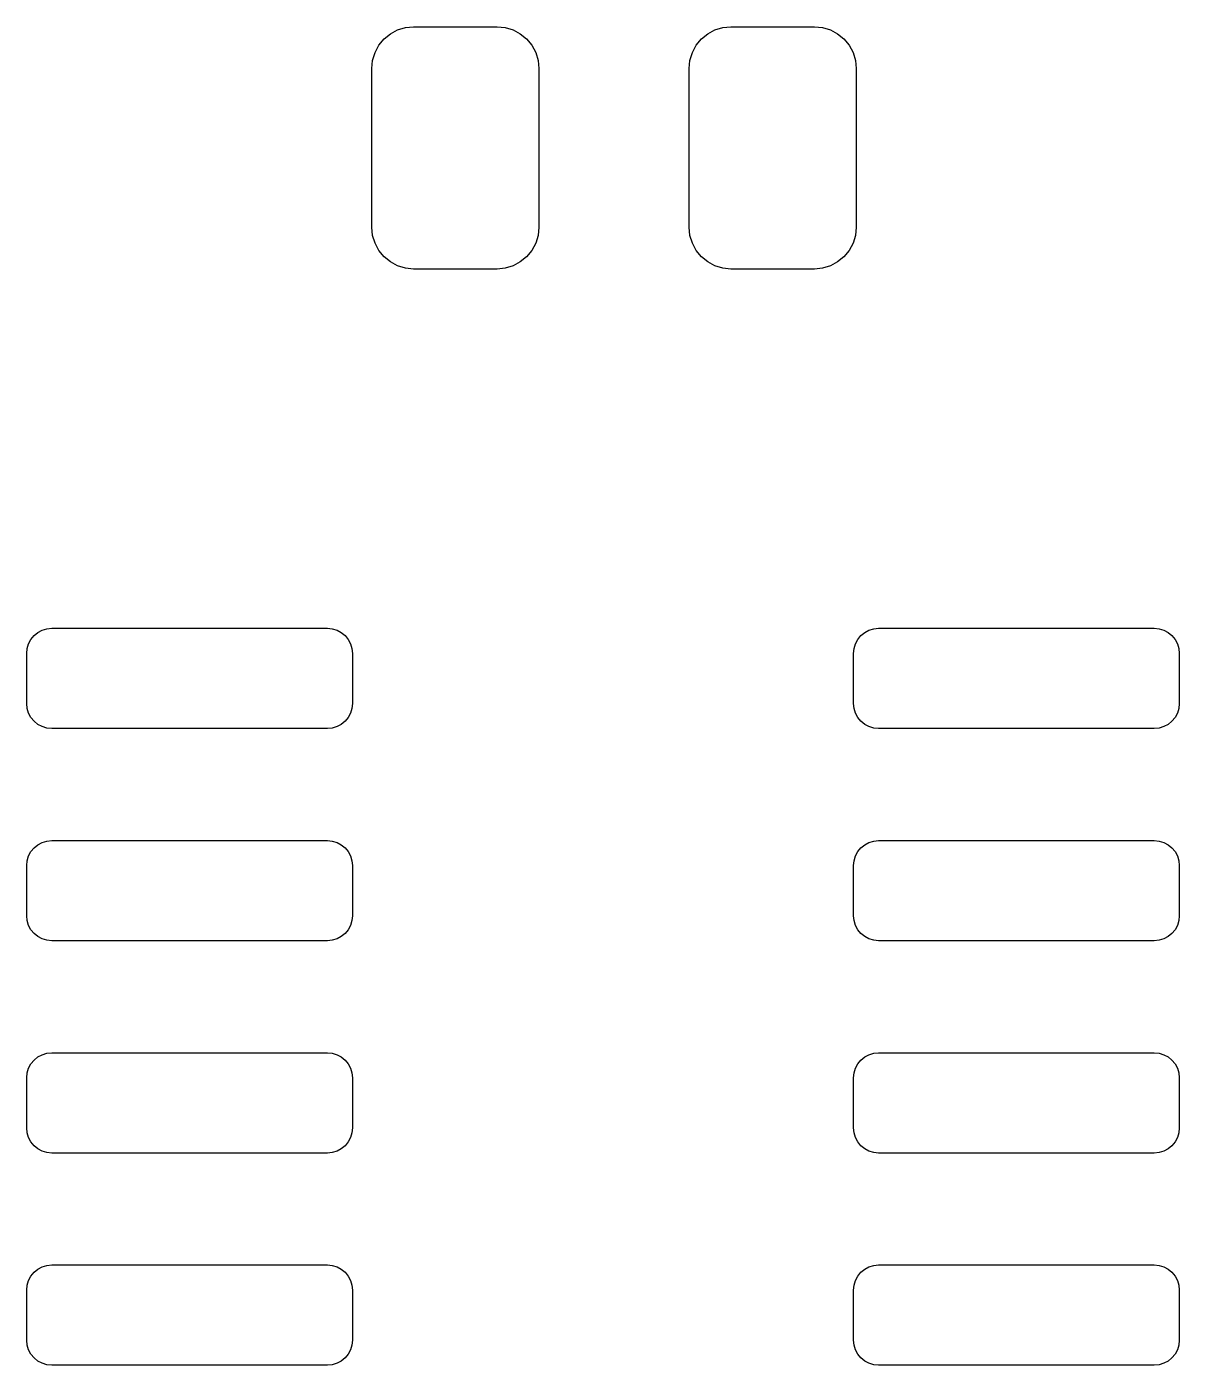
# Model space of a CAD drawing. Extents: x -21.7 to 6.2, y -6.5 to -0.8.
# Drawn here: x 3.6042 to 3.8758, y -3.3268 to -3.0115 of the extents above; entities that cross this region are included whole.
import ezdxf

# ---------------------------------------------------------------- set-up
doc = ezdxf.new("R2010")
doc.units = 0
doc.header["$MEASUREMENT"] = 0
doc.layers.add('BLACK', color=7, linetype='Continuous')

msp = doc.modelspace()

# ---------------------------------------------------------------- linework, layer by layer
at = {"layer": 'BLACK', "linetype": 'Continuous'}
for p, q in [((3.69343, -3.01165), (3.69535, -3.01146)), ((3.69535, -3.01146), (3.71504, -3.01146)), ((3.71504, -3.01146), (3.71696, -3.01165)), ((3.76824, -3.01165), (3.77016, -3.01146)), ((3.77016, -3.01146), (3.78984, -3.01146)), ((3.78984, -3.01146), (3.79176, -3.01165)), ((3.68717, -3.01583), (3.68839, -3.01434)), ((3.68839, -3.01434), (3.68989, -3.01312)), ((3.68989, -3.01312), (3.69159, -3.01221)), ((3.69159, -3.01221), (3.69343, -3.01165)), ((3.71696, -3.01165), (3.71881, -3.01221)), ((3.71881, -3.01221), (3.72051, -3.01312)), ((3.72051, -3.01312), (3.722, -3.01434)), ((3.722, -3.01434), (3.72322, -3.01583)), ((3.76197, -3.01583), (3.7632, -3.01434)), ((3.7632, -3.01434), (3.76469, -3.01312)), ((3.76469, -3.01312), (3.76639, -3.01221)), ((3.76639, -3.01221), (3.76824, -3.01165)), ((3.79176, -3.01165), (3.79361, -3.01221)), ((3.79361, -3.01221), (3.79531, -3.01312)), ((3.79531, -3.01312), (3.7968, -3.01434)), ((3.7968, -3.01434), (3.79803, -3.01583)), ((3.6857, -3.01938), (3.68626, -3.01753)), ((3.68626, -3.01753), (3.68717, -3.01583)), ((3.72322, -3.01583), (3.72413, -3.01753)), ((3.72413, -3.01753), (3.72469, -3.01938)), ((3.7605, -3.01938), (3.76106, -3.01753)), ((3.76106, -3.01753), (3.76197, -3.01583)), ((3.79803, -3.01583), (3.79894, -3.01753)), ((3.79894, -3.01753), (3.7995, -3.01938)), ((3.68551, -3.0213), (3.6857, -3.01938)), ((3.72469, -3.01938), (3.72488, -3.0213)), ((3.76031, -3.0213), (3.7605, -3.01938)), ((3.7995, -3.01938), (3.79969, -3.0213)), ((3.68551, -3.0587), (3.68551, -3.0213)), ((3.72488, -3.0213), (3.72488, -3.0587)), ((3.76031, -3.0587), (3.76031, -3.0213)), ((3.79969, -3.0213), (3.79969, -3.0587)), ((3.6857, -3.06062), (3.68551, -3.0587)), ((3.72488, -3.0587), (3.72469, -3.06062)), ((3.7605, -3.06062), (3.76031, -3.0587)), ((3.79969, -3.0587), (3.7995, -3.06062)), ((3.68626, -3.06247), (3.6857, -3.06062)), ((3.72469, -3.06062), (3.72413, -3.06247)), ((3.76106, -3.06247), (3.7605, -3.06062)), ((3.7995, -3.06062), (3.79894, -3.06247)), ((3.68717, -3.06417), (3.68626, -3.06247)), ((3.68839, -3.06566), (3.68717, -3.06417)), ((3.72322, -3.06417), (3.722, -3.06566)), ((3.72413, -3.06247), (3.72322, -3.06417)), ((3.76197, -3.06417), (3.76106, -3.06247)), ((3.7632, -3.06566), (3.76197, -3.06417)), ((3.79803, -3.06417), (3.7968, -3.06566)), ((3.79894, -3.06247), (3.79803, -3.06417)), ((3.68989, -3.06688), (3.68839, -3.06566)), ((3.69159, -3.06779), (3.68989, -3.06688)), ((3.69343, -3.06835), (3.69159, -3.06779)), ((3.69535, -3.06854), (3.69343, -3.06835)), ((3.71696, -3.06835), (3.71504, -3.06854)), ((3.71881, -3.06779), (3.71696, -3.06835)), ((3.72051, -3.06688), (3.71881, -3.06779)), ((3.722, -3.06566), (3.72051, -3.06688)), ((3.76469, -3.06688), (3.7632, -3.06566)), ((3.76639, -3.06779), (3.76469, -3.06688)), ((3.76824, -3.06835), (3.76639, -3.06779)), ((3.77016, -3.06854), (3.76824, -3.06835)), ((3.79176, -3.06835), (3.78984, -3.06854)), ((3.79361, -3.06779), (3.79176, -3.06835)), ((3.79531, -3.06688), (3.79361, -3.06779)), ((3.7968, -3.06566), (3.79531, -3.06688)), ((3.71504, -3.06854), (3.69535, -3.06854)), ((3.78984, -3.06854), (3.77016, -3.06854)), ((3.60782, -3.15364), (3.60893, -3.1533)), ((3.60893, -3.1533), (3.61008, -3.15319)), ((3.61008, -3.15319), (3.67504, -3.15319)), ((3.67504, -3.15319), (3.67619, -3.1533)), ((3.67619, -3.1533), (3.6773, -3.15364)), ((3.8027, -3.15364), (3.80381, -3.1533)), ((3.80381, -3.1533), (3.80496, -3.15319)), ((3.80496, -3.15319), (3.86992, -3.15319)), ((3.86992, -3.15319), (3.87107, -3.1533)), ((3.87107, -3.1533), (3.87218, -3.15364)), ((3.60462, -3.15683), (3.60517, -3.15581)), ((3.60517, -3.15581), (3.6059, -3.15492)), ((3.6059, -3.15492), (3.6068, -3.15418)), ((3.6068, -3.15418), (3.60782, -3.15364)), ((3.6773, -3.15364), (3.67832, -3.15418)), ((3.67832, -3.15418), (3.67922, -3.15492)), ((3.67922, -3.15492), (3.67995, -3.15581)), ((3.67995, -3.15581), (3.6805, -3.15683)), ((3.7995, -3.15683), (3.80005, -3.15581)), ((3.80005, -3.15581), (3.80078, -3.15492)), ((3.80078, -3.15492), (3.80168, -3.15418)), ((3.80168, -3.15418), (3.8027, -3.15364)), ((3.87218, -3.15364), (3.8732, -3.15418)), ((3.8732, -3.15418), (3.8741, -3.15492)), ((3.8741, -3.15492), (3.87483, -3.15581)), ((3.87483, -3.15581), (3.87538, -3.15683)), ((3.60417, -3.15909), (3.60429, -3.15794)), ((3.60417, -3.17091), (3.60417, -3.15909)), ((3.60429, -3.15794), (3.60462, -3.15683)), ((3.6805, -3.15683), (3.68083, -3.15794)), ((3.68083, -3.15794), (3.68094, -3.15909)), ((3.68094, -3.15909), (3.68094, -3.17091)), ((3.79906, -3.15909), (3.79917, -3.15794)), ((3.79906, -3.17091), (3.79906, -3.15909)), ((3.79917, -3.15794), (3.7995, -3.15683)), ((3.87538, -3.15683), (3.87571, -3.15794)), ((3.87571, -3.15794), (3.87583, -3.15909)), ((3.87583, -3.15909), (3.87583, -3.17091)), ((3.60429, -3.17206), (3.60417, -3.17091)), ((3.60462, -3.17317), (3.60429, -3.17206)), ((3.68083, -3.17206), (3.6805, -3.17317)), ((3.68094, -3.17091), (3.68083, -3.17206)), ((3.79917, -3.17206), (3.79906, -3.17091)), ((3.7995, -3.17317), (3.79917, -3.17206)), ((3.87571, -3.17206), (3.87538, -3.17317)), ((3.87583, -3.17091), (3.87571, -3.17206)), ((3.60517, -3.17419), (3.60462, -3.17317)), ((3.6059, -3.17508), (3.60517, -3.17419)), ((3.6068, -3.17582), (3.6059, -3.17508)), ((3.67922, -3.17508), (3.67832, -3.17582)), ((3.67995, -3.17419), (3.67922, -3.17508)), ((3.6805, -3.17317), (3.67995, -3.17419)), ((3.80005, -3.17419), (3.7995, -3.17317)), ((3.80078, -3.17508), (3.80005, -3.17419)), ((3.80168, -3.17582), (3.80078, -3.17508)), ((3.8741, -3.17508), (3.8732, -3.17582)), ((3.87483, -3.17419), (3.8741, -3.17508)), ((3.87538, -3.17317), (3.87483, -3.17419)), ((3.60782, -3.17636), (3.6068, -3.17582)), ((3.60893, -3.1767), (3.60782, -3.17636)), ((3.61008, -3.17681), (3.60893, -3.1767)), ((3.67504, -3.17681), (3.61008, -3.17681)), ((3.67619, -3.1767), (3.67504, -3.17681)), ((3.6773, -3.17636), (3.67619, -3.1767)), ((3.67832, -3.17582), (3.6773, -3.17636)), ((3.8027, -3.17636), (3.80168, -3.17582)), ((3.80381, -3.1767), (3.8027, -3.17636)), ((3.80496, -3.17681), (3.80381, -3.1767)), ((3.86992, -3.17681), (3.80496, -3.17681)), ((3.87107, -3.1767), (3.86992, -3.17681)), ((3.87218, -3.17636), (3.87107, -3.1767)), ((3.8732, -3.17582), (3.87218, -3.17636)), ((3.6068, -3.20418), (3.60782, -3.20364)), ((3.60782, -3.20364), (3.60893, -3.2033)), ((3.60893, -3.2033), (3.61008, -3.20319)), ((3.61008, -3.20319), (3.67504, -3.20319)), ((3.67504, -3.20319), (3.67619, -3.2033)), ((3.67619, -3.2033), (3.6773, -3.20364)), ((3.6773, -3.20364), (3.67832, -3.20418)), ((3.80168, -3.20418), (3.8027, -3.20364)), ((3.8027, -3.20364), (3.80381, -3.2033)), ((3.80381, -3.2033), (3.80496, -3.20319)), ((3.80496, -3.20319), (3.86992, -3.20319)), ((3.86992, -3.20319), (3.87107, -3.2033)), ((3.87107, -3.2033), (3.87218, -3.20364)), ((3.87218, -3.20364), (3.8732, -3.20418)), ((3.60429, -3.20794), (3.60462, -3.20683)), ((3.60462, -3.20683), (3.60517, -3.20581)), ((3.60517, -3.20581), (3.6059, -3.20492)), ((3.6059, -3.20492), (3.6068, -3.20418)), ((3.67832, -3.20418), (3.67922, -3.20492)), ((3.67922, -3.20492), (3.67995, -3.20581)), ((3.67995, -3.20581), (3.6805, -3.20683)), ((3.6805, -3.20683), (3.68083, -3.20794)), ((3.79917, -3.20794), (3.7995, -3.20683)), ((3.7995, -3.20683), (3.80005, -3.20581)), ((3.80005, -3.20581), (3.80078, -3.20492)), ((3.80078, -3.20492), (3.80168, -3.20418)), ((3.8732, -3.20418), (3.8741, -3.20492)), ((3.8741, -3.20492), (3.87483, -3.20581)), ((3.87483, -3.20581), (3.87538, -3.20683)), ((3.87538, -3.20683), (3.87571, -3.20794)), ((3.60417, -3.20909), (3.60429, -3.20794)), ((3.60417, -3.22091), (3.60417, -3.20909)), ((3.68083, -3.20794), (3.68094, -3.20909)), ((3.68094, -3.20909), (3.68094, -3.22091)), ((3.79906, -3.20909), (3.79917, -3.20794)), ((3.79906, -3.22091), (3.79906, -3.20909)), ((3.87571, -3.20794), (3.87583, -3.20909)), ((3.87583, -3.20909), (3.87583, -3.22091)), ((3.60429, -3.22206), (3.60417, -3.22091)), ((3.60462, -3.22317), (3.60429, -3.22206)), ((3.68083, -3.22206), (3.6805, -3.22317)), ((3.68094, -3.22091), (3.68083, -3.22206)), ((3.79917, -3.22206), (3.79906, -3.22091)), ((3.7995, -3.22317), (3.79917, -3.22206)), ((3.87571, -3.22206), (3.87538, -3.22317)), ((3.87583, -3.22091), (3.87571, -3.22206)), ((3.60517, -3.22419), (3.60462, -3.22317)), ((3.6059, -3.22508), (3.60517, -3.22419)), ((3.6068, -3.22582), (3.6059, -3.22508)), ((3.60782, -3.22636), (3.6068, -3.22582)), ((3.67832, -3.22582), (3.6773, -3.22636)), ((3.67922, -3.22508), (3.67832, -3.22582)), ((3.67995, -3.22419), (3.67922, -3.22508)), ((3.6805, -3.22317), (3.67995, -3.22419)), ((3.80005, -3.22419), (3.7995, -3.22317)), ((3.80078, -3.22508), (3.80005, -3.22419)), ((3.80168, -3.22582), (3.80078, -3.22508)), ((3.8027, -3.22636), (3.80168, -3.22582)), ((3.8732, -3.22582), (3.87218, -3.22636)), ((3.8741, -3.22508), (3.8732, -3.22582)), ((3.87483, -3.22419), (3.8741, -3.22508)), ((3.87538, -3.22317), (3.87483, -3.22419)), ((3.60893, -3.2267), (3.60782, -3.22636)), ((3.61008, -3.22681), (3.60893, -3.2267)), ((3.67504, -3.22681), (3.61008, -3.22681)), ((3.67619, -3.2267), (3.67504, -3.22681)), ((3.6773, -3.22636), (3.67619, -3.2267)), ((3.80381, -3.2267), (3.8027, -3.22636)), ((3.80496, -3.22681), (3.80381, -3.2267)), ((3.86992, -3.22681), (3.80496, -3.22681)), ((3.87107, -3.2267), (3.86992, -3.22681)), ((3.87218, -3.22636), (3.87107, -3.2267)), ((3.6059, -3.25492), (3.6068, -3.25418)), ((3.6068, -3.25418), (3.60782, -3.25364)), ((3.60782, -3.25364), (3.60893, -3.2533)), ((3.60893, -3.2533), (3.61008, -3.25319)), ((3.61008, -3.25319), (3.67504, -3.25319)), ((3.67504, -3.25319), (3.67619, -3.2533)), ((3.67619, -3.2533), (3.6773, -3.25364)), ((3.6773, -3.25364), (3.67832, -3.25418)), ((3.67832, -3.25418), (3.67922, -3.25492)), ((3.80078, -3.25492), (3.80168, -3.25418)), ((3.80168, -3.25418), (3.8027, -3.25364)), ((3.8027, -3.25364), (3.80381, -3.2533)), ((3.80381, -3.2533), (3.80496, -3.25319)), ((3.80496, -3.25319), (3.86992, -3.25319)), ((3.86992, -3.25319), (3.87107, -3.2533)), ((3.87107, -3.2533), (3.87218, -3.25364)), ((3.87218, -3.25364), (3.8732, -3.25418)), ((3.8732, -3.25418), (3.8741, -3.25492)), ((3.60429, -3.25794), (3.60462, -3.25683)), ((3.60462, -3.25683), (3.60517, -3.25581)), ((3.60517, -3.25581), (3.6059, -3.25492)), ((3.67922, -3.25492), (3.67995, -3.25581)), ((3.67995, -3.25581), (3.6805, -3.25683)), ((3.6805, -3.25683), (3.68083, -3.25794)), ((3.79917, -3.25794), (3.7995, -3.25683)), ((3.7995, -3.25683), (3.80005, -3.25581)), ((3.80005, -3.25581), (3.80078, -3.25492)), ((3.8741, -3.25492), (3.87483, -3.25581)), ((3.87483, -3.25581), (3.87538, -3.25683)), ((3.87538, -3.25683), (3.87571, -3.25794)), ((3.60417, -3.25909), (3.60429, -3.25794)), ((3.60417, -3.27091), (3.60417, -3.25909)), ((3.68083, -3.25794), (3.68094, -3.25909)), ((3.68094, -3.25909), (3.68094, -3.27091)), ((3.79906, -3.25909), (3.79917, -3.25794)), ((3.79906, -3.27091), (3.79906, -3.25909)), ((3.87571, -3.25794), (3.87583, -3.25909)), ((3.87583, -3.25909), (3.87583, -3.27091)), ((3.60429, -3.27206), (3.60417, -3.27091)), ((3.60462, -3.27317), (3.60429, -3.27206)), ((3.60517, -3.27419), (3.60462, -3.27317)), ((3.6805, -3.27317), (3.67995, -3.27419)), ((3.68083, -3.27206), (3.6805, -3.27317)), ((3.68094, -3.27091), (3.68083, -3.27206)), ((3.79917, -3.27206), (3.79906, -3.27091)), ((3.7995, -3.27317), (3.79917, -3.27206)), ((3.80005, -3.27419), (3.7995, -3.27317)), ((3.87538, -3.27317), (3.87483, -3.27419)), ((3.87571, -3.27206), (3.87538, -3.27317)), ((3.87583, -3.27091), (3.87571, -3.27206)), ((3.6059, -3.27508), (3.60517, -3.27419)), ((3.6068, -3.27582), (3.6059, -3.27508)), ((3.60782, -3.27636), (3.6068, -3.27582)), ((3.60893, -3.2767), (3.60782, -3.27636)), ((3.6773, -3.27636), (3.67619, -3.2767)), ((3.67832, -3.27582), (3.6773, -3.27636)), ((3.67922, -3.27508), (3.67832, -3.27582)), ((3.67995, -3.27419), (3.67922, -3.27508)), ((3.80078, -3.27508), (3.80005, -3.27419)), ((3.80168, -3.27582), (3.80078, -3.27508)), ((3.8027, -3.27636), (3.80168, -3.27582)), ((3.80381, -3.2767), (3.8027, -3.27636)), ((3.87218, -3.27636), (3.87107, -3.2767)), ((3.8732, -3.27582), (3.87218, -3.27636)), ((3.8741, -3.27508), (3.8732, -3.27582)), ((3.87483, -3.27419), (3.8741, -3.27508)), ((3.61008, -3.27681), (3.60893, -3.2767)), ((3.67504, -3.27681), (3.61008, -3.27681)), ((3.67619, -3.2767), (3.67504, -3.27681)), ((3.80496, -3.27681), (3.80381, -3.2767)), ((3.86992, -3.27681), (3.80496, -3.27681)), ((3.87107, -3.2767), (3.86992, -3.27681)), ((3.6059, -3.30492), (3.6068, -3.30418)), ((3.6068, -3.30418), (3.60782, -3.30364)), ((3.60782, -3.30364), (3.60893, -3.3033)), ((3.60893, -3.3033), (3.61008, -3.30319)), ((3.61008, -3.30319), (3.67504, -3.30319)), ((3.67504, -3.30319), (3.67619, -3.3033)), ((3.67619, -3.3033), (3.6773, -3.30364)), ((3.6773, -3.30364), (3.67832, -3.30418)), ((3.67832, -3.30418), (3.67922, -3.30492)), ((3.80078, -3.30492), (3.80168, -3.30418)), ((3.80168, -3.30418), (3.8027, -3.30364)), ((3.8027, -3.30364), (3.80381, -3.3033)), ((3.80381, -3.3033), (3.80496, -3.30319)), ((3.80496, -3.30319), (3.86992, -3.30319)), ((3.86992, -3.30319), (3.87107, -3.3033)), ((3.87107, -3.3033), (3.87218, -3.30364)), ((3.87218, -3.30364), (3.8732, -3.30418)), ((3.8732, -3.30418), (3.8741, -3.30492)), ((3.60417, -3.30909), (3.60429, -3.30794)), ((3.60429, -3.30794), (3.60462, -3.30683)), ((3.60462, -3.30683), (3.60517, -3.30581)), ((3.60517, -3.30581), (3.6059, -3.30492)), ((3.67922, -3.30492), (3.67995, -3.30581)), ((3.67995, -3.30581), (3.6805, -3.30683)), ((3.6805, -3.30683), (3.68083, -3.30794)), ((3.68083, -3.30794), (3.68094, -3.30909)), ((3.79906, -3.30909), (3.79917, -3.30794)), ((3.79917, -3.30794), (3.7995, -3.30683)), ((3.7995, -3.30683), (3.80005, -3.30581)), ((3.80005, -3.30581), (3.80078, -3.30492)), ((3.8741, -3.30492), (3.87483, -3.30581)), ((3.87483, -3.30581), (3.87538, -3.30683)), ((3.87538, -3.30683), (3.87571, -3.30794)), ((3.87571, -3.30794), (3.87583, -3.30909)), ((3.60417, -3.32091), (3.60417, -3.30909)), ((3.68094, -3.30909), (3.68094, -3.32091)), ((3.79906, -3.32091), (3.79906, -3.30909)), ((3.87583, -3.30909), (3.87583, -3.32091)), ((3.60429, -3.32206), (3.60417, -3.32091)), ((3.60462, -3.32317), (3.60429, -3.32206)), ((3.60517, -3.32419), (3.60462, -3.32317)), ((3.6805, -3.32317), (3.67995, -3.32419)), ((3.68083, -3.32206), (3.6805, -3.32317)), ((3.68094, -3.32091), (3.68083, -3.32206)), ((3.79917, -3.32206), (3.79906, -3.32091)), ((3.7995, -3.32317), (3.79917, -3.32206)), ((3.80005, -3.32419), (3.7995, -3.32317)), ((3.87538, -3.32317), (3.87483, -3.32419)), ((3.87571, -3.32206), (3.87538, -3.32317)), ((3.87583, -3.32091), (3.87571, -3.32206)), ((3.6059, -3.32508), (3.60517, -3.32419)), ((3.6068, -3.32582), (3.6059, -3.32508)), ((3.60782, -3.32636), (3.6068, -3.32582)), ((3.60893, -3.3267), (3.60782, -3.32636)), ((3.61008, -3.32681), (3.60893, -3.3267)), ((3.67504, -3.32681), (3.61008, -3.32681)), ((3.67619, -3.3267), (3.67504, -3.32681)), ((3.6773, -3.32636), (3.67619, -3.3267)), ((3.67832, -3.32582), (3.6773, -3.32636)), ((3.67922, -3.32508), (3.67832, -3.32582)), ((3.67995, -3.32419), (3.67922, -3.32508)), ((3.80078, -3.32508), (3.80005, -3.32419)), ((3.80168, -3.32582), (3.80078, -3.32508)), ((3.8027, -3.32636), (3.80168, -3.32582)), ((3.80381, -3.3267), (3.8027, -3.32636)), ((3.80496, -3.32681), (3.80381, -3.3267)), ((3.86992, -3.32681), (3.80496, -3.32681)), ((3.87107, -3.3267), (3.86992, -3.32681)), ((3.87218, -3.32636), (3.87107, -3.3267)), ((3.8732, -3.32582), (3.87218, -3.32636)), ((3.8741, -3.32508), (3.8732, -3.32582)), ((3.87483, -3.32419), (3.8741, -3.32508))]:
    msp.add_line(p, q, dxfattribs=at)

doc.saveas('drawing.dxf')
